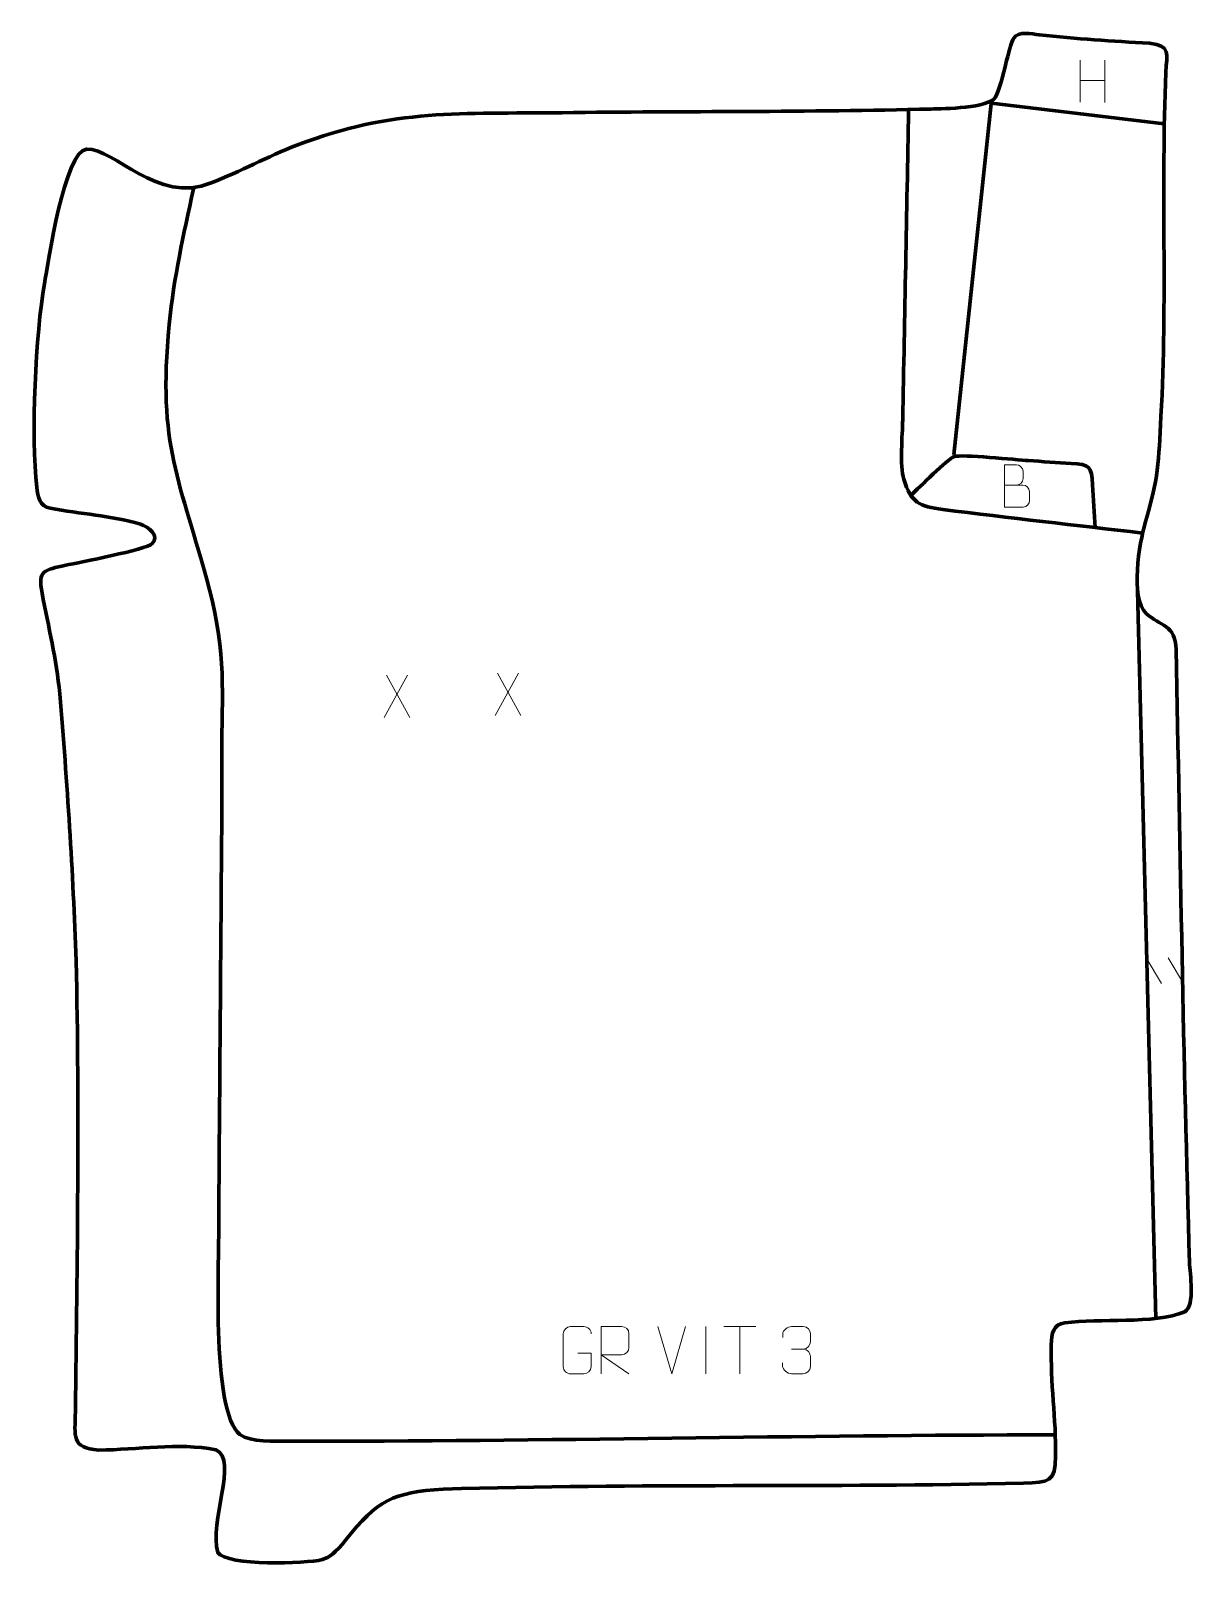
# Model space of a CAD drawing. Header units: millimetres. Extents: x -567 to 49, y 125 to 937.
import ezdxf

# ---------------------------------------------------------------- set-up
doc = ezdxf.new("R2010")
doc.units = ezdxf.units.MM
doc.header["$MEASUREMENT"] = 0
doc.layers.add('layer 2', color=7, linetype='Continuous')
doc.layers.add('layer 3', color=7, linetype='Continuous')

msp = doc.modelspace()

# ---------------------------------------------------------------- linework, layer by layer
at = {"layer": 'layer 2', "color": 250, "lineweight": 9}
for points in [[(-11.6653, 921.3679), (-11.6653, 921.3679), (-11.6653, 899.1752), (-11.6653, 899.1752)], [(1.4504, 921.3679), (1.4504, 921.3679), (1.4504, 899.0176), (1.4504, 899.0176)], [(-11.6478, 910.7255), (-11.6478, 910.7255), (1.4504, 910.7255), (1.4504, 910.7255)], [(-367.4512, 596.2203), (-367.4512, 596.2203), (-379.7584, 573.9217), (-379.7584, 573.9217)], [(-378.4555, 596.2203), (-378.4555, 596.2203), (-366.1483, 573.87), (-366.1483, 573.87)], [(-308.7036, 597.2786), (-308.7036, 597.2786), (-321.0108, 574.98), (-321.0108, 574.98)], [(-319.7079, 597.2786), (-319.7079, 597.2786), (-307.4007, 574.9283), (-307.4007, 574.9283)], [(23.2903, 446.7575), (23.2903, 446.7575), (31.4035, 433.2768), (31.4035, 433.2768)], [(34.9243, 446.7575), (34.9243, 446.7575), (43.0375, 433.2768), (43.0375, 433.2768)], [(-227.6064, 226.8966), (-227.6064, 226.8966), (-234.9282, 251.8502), (-234.9282, 251.8502)], [(-220.2845, 251.8502), (-220.2845, 251.8502), (-227.6063, 226.8966), (-227.6063, 226.8966)], [(-209.6063, 251.8605), (-209.6063, 251.8605), (-209.6063, 226.8864), (-209.6063, 226.8864)], [(-200.0999, 251.8267), (-200.0999, 251.8267), (-183.1127, 251.8267), (-183.1127, 251.8267)], [(-191.6061, 226.8967), (-191.6061, 226.8967), (-191.6061, 251.8502), (-191.6061, 251.8502)], [(-164.2612, 239.9207), (-164.2612, 239.9207), (-158.0648, 239.9207), (-158.0648, 239.9207)]]:
    msp.add_open_spline(points, degree=3, dxfattribs=at)
at = {"layer": 'layer 2', "color": 142, "lineweight": 158}
for points, knots in [([(21.3669, 671.3978), (-13.8083, 675.5637), (-49.1834, 679.4672), (-84.3051, 683.8978), (-84.3051, 683.8978), (-96.6781, 685.4586), (-101.133, 687.4528), (-104.964, 699.9293), (-104.964, 699.9293), (-107.0989, 706.882), (-105.6771, 723.3375), (-105.4867, 731.2955), (-105.4867, 731.2955), (-104.4484, 785.9721), (-103.4062, 840.6486), (-102.3659, 895.3251)], [0, 0, 0, 0, 0.2, 0.2, 0.2, 0.2, 0.4, 0.4, 0.4, 0.4, 0.6, 0.6, 0.6, 0.6, 1, 1, 1, 1]), ([(-480.5781, 853.4015), (-485.9518, 828.4351), (-490.8353, 807.3873), (-493.3812, 781.7279), (-493.3812, 781.7279), (-499.8203, 716.8314), (-487.5906, 700.095), (-472.1473, 641.4095), (-472.1473, 641.4095), (-463.1274, 607.1347), (-465.5509, 587.5239), (-465.6209, 553.2338), (-465.6209, 553.2338), (-465.6425, 542.6882), (-465.5648, 532.1446), (-465.6108, 521.5983), (-465.6108, 521.5983), (-466.146, 451.2682), (-466.6814, 380.938), (-467.2166, 310.6079), (-467.2166, 310.6079), (-466.7135, 289.0274), (-471.6948, 207.0725), (-456.0195, 194.8515), (-456.0195, 194.8515), (-450.4219, 190.4875), (-437.3155, 191.2492), (-430.3789, 191.2392), (-430.3789, 191.2392), (-295.2641, 191.0441), (-160.0836, 194.5877), (-24.8049, 194.5889)], [0, 0, 0, 0, 0.11111111, 0.11111111, 0.11111111, 0.11111111, 0.22222222, 0.22222222, 0.22222222, 0.22222222, 0.33333333, 0.33333333, 0.33333333, 0.33333333, 0.44444444, 0.44444444, 0.44444444, 0.44444444, 0.55555556, 0.55555556, 0.55555556, 0.55555556, 0.66666667, 0.66666667, 0.66666667, 0.66666667, 0.77777778, 0.77777778, 0.77777778, 0.77777778, 1, 1, 1, 1]), ([(-100.8897, 691.5974), (-96.8719, 695.3684), (-81.788, 710.5622), (-78.0893, 711.8914), (-78.0893, 711.8914), (-74.7738, 713.083), (-44.9999, 710.1652), (-39.1073, 709.7432), (-39.1073, 709.7432), (-31.5452, 709.2017), (-23.9862, 708.7004), (-16.4178, 708.2553), (-16.4178, 708.2553), (-6.6929, 707.6899), (-5.6374, 706.7192), (-5.0989, 696.9871), (-5.0989, 696.9871), (-4.678, 689.3786), (-4.2024, 681.962), (-3.6485, 674.3618)], [0, 0, 0, 0, 0.16666667, 0.16666667, 0.16666667, 0.16666667, 0.33333333, 0.33333333, 0.33333333, 0.33333333, 0.5, 0.5, 0.5, 0.5, 0.66666667, 0.66666667, 0.66666667, 0.66666667, 1, 1, 1, 1])]:
    msp.add_open_spline(points, degree=3, knots=knots, dxfattribs=at)
for points in [[(-78.4113, 712.7072), (-78.4113, 712.7072), (-58.4682, 900.0549), (-58.4682, 900.0549)], [(32.8598, 887.8608), (32.8598, 887.8608), (-58.616, 898.6662), (-58.616, 898.6662)], [(28.4417, 256.1766), (28.4417, 256.1766), (18.7361, 640.8784), (18.7361, 640.8784)]]:
    msp.add_open_spline(points, degree=3, dxfattribs=at)
at = {"layer": 'layer 2', "color": 250, "lineweight": 9}
for points, knots in [([(-51.6922, 696.7871), (-48.4332, 696.7875), (-45.1738, 696.7875), (-41.9141, 696.7871), (-41.9141, 696.7871), (-40.1448, 696.7716), (-38.4219, 695.2166), (-38.4219, 693.3808), (-38.4219, 693.3808), (-38.4222, 692.37), (-38.4222, 689.6387), (-38.4219, 688.6276), (-38.4219, 688.6276), (-38.406, 686.9635), (-39.7873, 685.1597), (-41.8667, 685.1749), (-41.8667, 685.1749), (-45.1267, 685.1752), (-48.3864, 685.1752), (-51.6457, 685.1749), (-51.6457, 685.1749), (-51.6457, 692.6253), (-51.6457, 700.0754), (-51.6457, 707.5252), (-51.6457, 707.5252), (-49.5196, 707.5252), (-47.3932, 707.5252), (-45.2667, 707.5252), (-45.2667, 707.5252), (-43.7612, 707.541), (-41.8832, 705.8298), (-41.8673, 704.0721), (-41.8673, 704.0721), (-41.8677, 702.2215), (-41.8677, 702.0908), (-41.8673, 700.2399), (-41.8673, 700.2399), (-41.8519, 698.3893), (-43.5128, 696.7716), (-45.3132, 696.7871)], [0, 0, 0, 0, 0.09090909, 0.09090909, 0.09090909, 0.09090909, 0.18181818, 0.18181818, 0.18181818, 0.18181818, 0.27272727, 0.27272727, 0.27272727, 0.27272727, 0.36363636, 0.36363636, 0.36363636, 0.36363636, 0.45454545, 0.45454545, 0.45454545, 0.45454545, 0.54545455, 0.54545455, 0.54545455, 0.54545455, 0.63636364, 0.63636364, 0.63636364, 0.63636364, 0.72727273, 0.72727273, 0.72727273, 0.72727273, 0.81818182, 0.81818182, 0.81818182, 0.81818182, 1, 1, 1, 1]), ([(-277.3514, 237.8824), (-277.3514, 237.8824), (-270.1833, 237.8824), (-270.1833, 237.8824), (-270.1833, 237.8824), (-270.1833, 237.8824), (-270.1833, 230.7143), (-270.1833, 230.7143), (-270.1833, 230.7143), (-270.323, 228.3909), (-272.0002, 226.9113), (-274.148, 226.9005), (-274.148, 226.9005), (-276.4798, 226.9009), (-278.8118, 226.9009), (-281.1433, 226.9005), (-281.1433, 226.9005), (-283.0682, 226.7951), (-285.0404, 228.6796), (-285.0292, 230.6969), (-285.0292, 230.6969), (-285.0288, 236.467), (-285.0288, 242.2367), (-285.0292, 248.006), (-285.0292, 248.006), (-285.025, 250.1441), (-283.2782, 251.8633), (-281.1259, 251.8499), (-281.1259, 251.8499), (-278.8002, 251.8499), (-276.4741, 251.8499), (-274.148, 251.8499), (-274.148, 251.8499), (-272.2013, 251.8853), (-270.2099, 250.3938), (-270.1833, 247.9561)], [0, 0, 0, 0, 0.1, 0.1, 0.1, 0.1, 0.2, 0.2, 0.2, 0.2, 0.3, 0.3, 0.3, 0.3, 0.4, 0.4, 0.4, 0.4, 0.5, 0.5, 0.5, 0.5, 0.6, 0.6, 0.6, 0.6, 0.7, 0.7, 0.7, 0.7, 0.8, 0.8, 0.8, 0.8, 1, 1, 1, 1]), ([(-264.9384, 226.8967), (-264.9384, 226.8967), (-264.9384, 251.8502), (-264.9384, 251.8502), (-264.9384, 251.8502), (-261.3436, 251.8502), (-257.7481, 251.8502), (-254.1529, 251.8502), (-254.1529, 251.8502), (-251.8276, 251.8125), (-250.2703, 250.3225), (-250.2744, 247.9561), (-250.2744, 247.9561), (-250.2748, 245.9206), (-250.2748, 242.8612), (-250.2744, 240.8252), (-250.2744, 240.8252), (-250.2809, 238.9497), (-252.0932, 237.0079), (-254.1027, 236.9888), (-254.1027, 236.9888), (-254.1027, 236.9888), (-264.9384, 236.9888), (-264.9384, 236.9888), (-264.9384, 236.9888), (-264.9384, 236.9888), (-250.2837, 226.8967), (-250.2837, 226.8967)], [0, 0, 0, 0, 0.125, 0.125, 0.125, 0.125, 0.25, 0.25, 0.25, 0.25, 0.375, 0.375, 0.375, 0.375, 0.5, 0.5, 0.5, 0.5, 0.625, 0.625, 0.625, 0.625, 0.75, 0.75, 0.75, 0.75, 1, 1, 1, 1]), ([(-168.9709, 246.1659), (-168.9709, 246.1659), (-168.9709, 248.0231), (-168.9709, 248.0231), (-168.9709, 248.0231), (-168.9852, 249.765), (-166.3207, 251.8831), (-164.2616, 251.8604), (-164.2616, 251.8604), (-162.1975, 251.8604), (-160.1335, 251.8604), (-158.0698, 251.8604), (-158.0698, 251.8604), (-155.8753, 251.8692), (-154.277, 250.0224), (-154.2326, 248.1103), (-154.2326, 248.1103), (-154.233, 246.6752), (-154.233, 245.2401), (-154.2326, 243.8046), (-154.2326, 243.8046), (-154.2812, 242.1511), (-155.8838, 239.9211), (-158.0821, 239.9311), (-158.0821, 239.9311), (-155.8784, 239.9199), (-154.2704, 238.1167), (-154.2164, 236.0572), (-154.2164, 236.0572), (-154.2168, 234.2725), (-154.2168, 232.4878), (-154.2164, 230.7027), (-154.2164, 230.7027), (-154.2063, 228.6413), (-156.2612, 226.8782), (-158.0821, 226.8863), (-158.0821, 226.8863), (-160.1474, 226.8866), (-162.2126, 226.8866), (-164.2782, 226.8863), (-164.2782, 226.8863), (-166.4468, 226.8978), (-168.9778, 229.298), (-168.9964, 230.7598), (-168.9964, 230.7598), (-168.9964, 230.7598), (-168.9964, 232.6684), (-168.9964, 232.6684)], [0, 0, 0, 0, 0.07692308, 0.07692308, 0.07692308, 0.07692308, 0.15384615, 0.15384615, 0.15384615, 0.15384615, 0.23076923, 0.23076923, 0.23076923, 0.23076923, 0.30769231, 0.30769231, 0.30769231, 0.30769231, 0.38461538, 0.38461538, 0.38461538, 0.38461538, 0.46153846, 0.46153846, 0.46153846, 0.46153846, 0.53846154, 0.53846154, 0.53846154, 0.53846154, 0.61538462, 0.61538462, 0.61538462, 0.61538462, 0.69230769, 0.69230769, 0.69230769, 0.69230769, 0.76923077, 0.76923077, 0.76923077, 0.76923077, 0.84615385, 0.84615385, 0.84615385, 0.84615385, 1, 1, 1, 1])]:
    msp.add_open_spline(points, degree=3, knots=knots, dxfattribs=at)
at = {"layer": 'layer 3', "color": 242, "lineweight": 158}
msp.add_open_spline([(-425.8745, 876.535), (-374.1945, 896.0894), (-339.259, 892.97), (-285.64, 893.6835), (-285.64, 893.6835), (-220.6788, 894.4922), (-155.4462, 893.9345), (-90.5404, 895.6056), (-90.5404, 895.6056), (-83.6816, 895.8007), (-59.9407, 896.0125), (-56.3985, 901.945), (-56.3985, 901.945), (-52.5197, 909.5127), (-49.4345, 929.0525), (-46.8124, 933.1068), (-46.8124, 933.1068), (-44.279, 937.0241), (-37.2199, 935.3265), (-33.3842, 934.8913), (-33.3842, 934.8913), (-13.6263, 932.708), (5.2645, 931.4657), (25.0855, 930.4416), (25.0855, 930.4416), (36.3693, 928.9802), (34.21, 924.9411), (33.6579, 914.9318), (33.6579, 914.9318), (31.0723, 854.279), (34.4861, 793.8069), (31.0774, 733.1004), (31.0774, 733.1004), (29.9194, 709.35), (29.6947, 700.0339), (22.6844, 676.8092), (22.6844, 676.8092), (19.7469, 666.1885), (14.5203, 637.0798), (23.2967, 628.9112), (23.2967, 628.9112), (30.5087, 622.1985), (38.8111, 623.0583), (39.0945, 609.9133), (39.0945, 609.9133), (41.284, 501.9335), (42.9252, 393.7119), (46.1773, 285.7767), (46.1773, 285.7767), (46.3563, 279.8342), (49.2356, 263.1283), (43.7148, 259.6936), (43.7148, 259.6936), (27.0655, 252.9644), (-1.3128, 256.3219), (-19.6756, 253.8733), (-19.6756, 253.8733), (-26.2445, 252.9973), (-26.6428, 248.377), (-26.927, 242.1878), (-26.927, 242.1878), (-27.4567, 222.5558), (-24.3902, 202.6571), (-24.6164, 183.3011), (-24.6164, 183.3011), (-24.7756, 169.6803), (-28.2526, 169.4637), (-41.6135, 169.1286), (-41.6135, 169.1286), (-143.7799, 166.5651), (-246.4549, 169.0829), (-348.4461, 165.9061), (-348.4461, 165.9061), (-375.0388, 164.2778), (-383.4849, 159.9096), (-399.9854, 139.0796), (-399.9854, 139.0796), (-405.5446, 132.0616), (-408.7352, 129.9849), (-412.3718, 128.6342), (-412.3718, 128.6342), (-421.1514, 126.5774), (-462.8531, 125.1153), (-467.7048, 132.356), (-467.7048, 132.356), (-472.4549, 148.332), (-456.702, 181.4066), (-468.7355, 186.7071), (-468.7355, 186.7071), (-488.941, 190.6356), (-510.247, 186.761), (-530.627, 186.5425), (-530.627, 186.5425), (-545.5463, 187.6926), (-543.1535, 193.8083), (-543.0138, 206.9458), (-543.0138, 206.9458), (-542.0839, 285.9965), (-540.7612, 366.2995), (-542.66, 445.2778), (-542.66, 445.2778), (-544.2328, 492.219), (-547.3225, 539.6597), (-551.317, 586.4606), (-551.317, 586.4606), (-553.0774, 604.921), (-557.2265, 621.5507), (-560.6376, 639.5925), (-560.6376, 639.5925), (-562.9843, 652.0041), (-559.4821, 651.8424), (-548.0535, 654.3759), (-548.0535, 654.3759), (-540.9285, 655.9233), (-505.5644, 662.6437), (-502.3492, 665.833), (-502.3492, 665.833), (-498.2559, 669.8933), (-504.4782, 674.7504), (-508.5145, 676.1372), (-508.5145, 676.1372), (-524.6728, 680.7751), (-540.2209, 681.4222), (-556.4402, 684.6122), (-556.4402, 684.6122), (-562.0351, 685.7126), (-562.7115, 690.365), (-563.4482, 695.6252), (-563.4482, 695.6252), (-566.6525, 721.7819), (-563.9467, 777.7266), (-559.4259, 803.1686), (-559.4259, 803.1686), (-557.4788, 814.3794), (-548.6861, 873.3178), (-537.1069, 874.458), (-537.1069, 874.458), (-522.1452, 874.9766), (-499.8701, 844.9443), (-471.2413, 856.5149), (-471.2413, 856.5149), (-455.8845, 862.7215), (-441.2693, 870.3807), (-425.8745, 876.535)], degree=3, knots=[0, 0, 0, 0, 0.02702703, 0.02702703, 0.02702703, 0.02702703, 0.05405405, 0.05405405, 0.05405405, 0.05405405, 0.08108108, 0.08108108, 0.08108108, 0.08108108, 0.10810811, 0.10810811, 0.10810811, 0.10810811, 0.13513514, 0.13513514, 0.13513514, 0.13513514, 0.16216216, 0.16216216, 0.16216216, 0.16216216, 0.18918919, 0.18918919, 0.18918919, 0.18918919, 0.21621622, 0.21621622, 0.21621622, 0.21621622, 0.24324324, 0.24324324, 0.24324324, 0.24324324, 0.27027027, 0.27027027, 0.27027027, 0.27027027, 0.2972973, 0.2972973, 0.2972973, 0.2972973, 0.32432432, 0.32432432, 0.32432432, 0.32432432, 0.35135135, 0.35135135, 0.35135135, 0.35135135, 0.37837838, 0.37837838, 0.37837838, 0.37837838, 0.40540541, 0.40540541, 0.40540541, 0.40540541, 0.43243243, 0.43243243, 0.43243243, 0.43243243, 0.45945946, 0.45945946, 0.45945946, 0.45945946, 0.48648649, 0.48648649, 0.48648649, 0.48648649, 0.51351351, 0.51351351, 0.51351351, 0.51351351, 0.54054054, 0.54054054, 0.54054054, 0.54054054, 0.56756757, 0.56756757, 0.56756757, 0.56756757, 0.59459459, 0.59459459, 0.59459459, 0.59459459, 0.62162162, 0.62162162, 0.62162162, 0.62162162, 0.64864865, 0.64864865, 0.64864865, 0.64864865, 0.67567568, 0.67567568, 0.67567568, 0.67567568, 0.7027027, 0.7027027, 0.7027027, 0.7027027, 0.72972973, 0.72972973, 0.72972973, 0.72972973, 0.75675676, 0.75675676, 0.75675676, 0.75675676, 0.78378378, 0.78378378, 0.78378378, 0.78378378, 0.81081081, 0.81081081, 0.81081081, 0.81081081, 0.83783784, 0.83783784, 0.83783784, 0.83783784, 0.86486486, 0.86486486, 0.86486486, 0.86486486, 0.89189189, 0.89189189, 0.89189189, 0.89189189, 0.91891892, 0.91891892, 0.91891892, 0.91891892, 0.94594595, 0.94594595, 0.94594595, 0.94594595, 1, 1, 1, 1], dxfattribs=at)

doc.saveas('drawing.dxf')
